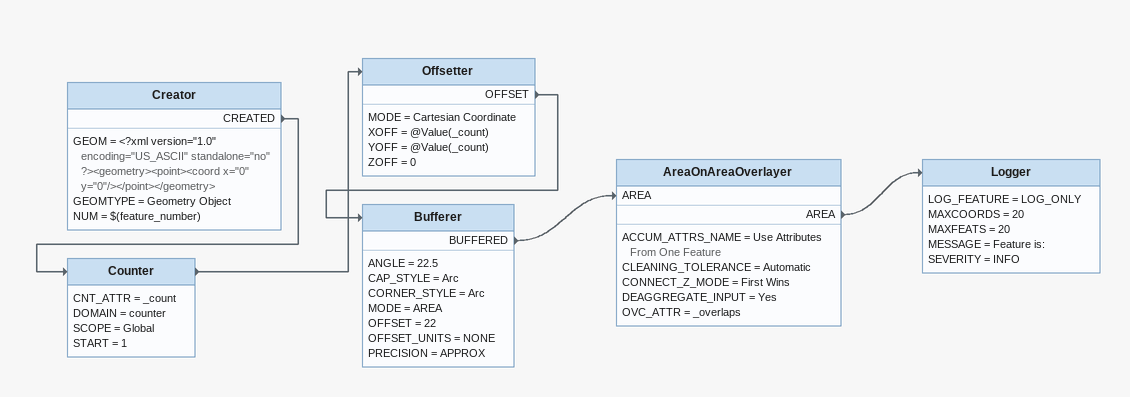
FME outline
Creator
    GEOM = <?xml version="1.0" encoding="US_ASCII" standalone="no" ?><geometry><point><coord x="0" y="0"/></point></geometry>
    GEOMTYPE = Geometry Object
    NUM = $(feature_number)
    CREATED -> Counter
Counter
    CNT_ATTR = _count
    DOMAIN = counter
    SCOPE = Global
    START = 1
    -> Offsetter
Offsetter
    MODE = Cartesian Coordinate
    XOFF = @Value(_count)
    YOFF = @Value(_count)
    ZOFF = 0
    OFFSET -> Bufferer
Bufferer
    ANGLE = 22.5
    CAP_STYLE = Arc
    CORNER_STYLE = Arc
    MODE = AREA
    OFFSET = 22
    OFFSET_UNITS = NONE
    PRECISION = APPROX
    BUFFERED -> AreaOnAreaOverlayer [AREA]
AreaOnAreaOverlayer
    ACCUM_ATTRS_NAME = Use Attributes From One Feature
    CLEANING_TOLERANCE = Automatic
    CONNECT_Z_MODE = First Wins
    DEAGGREGATE_INPUT = Yes
    OVC_ATTR = _overlaps
    AREA -> Logger
Logger
    LOG_FEATURE = LOG_ONLY
    MAXCOORDS = 20
    MAXFEATS = 20
    MESSAGE = Feature is:
    SEVERITY = INFO
